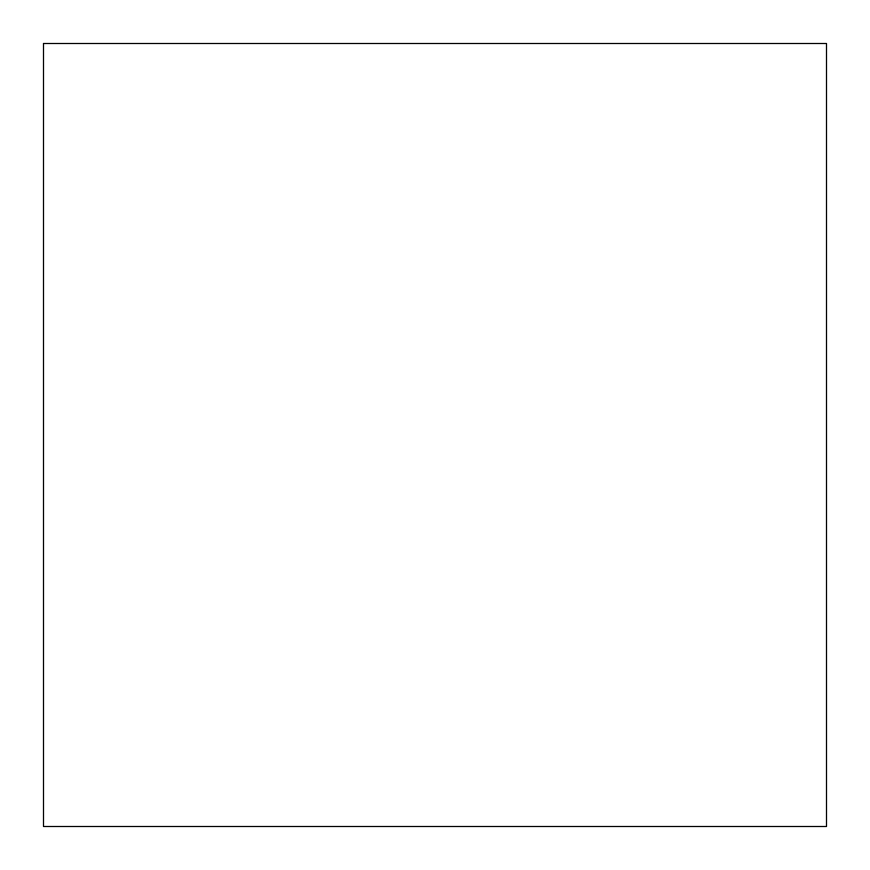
<?xml version="1.0" encoding="UTF-8"?>
<svg xmlns="http://www.w3.org/2000/svg" width="870" height="870" viewBox="0 0 870 870"><rect width="100%" height="100%" fill="white"/><g stroke="black" fill="none" stroke-linecap="round" stroke-linejoin="round"><path stroke-width="1.3" d="M43.5 43.5L43.5 826.5L826.5 826.5L826.5 43.5L43.5 43.5"/></g></svg>
